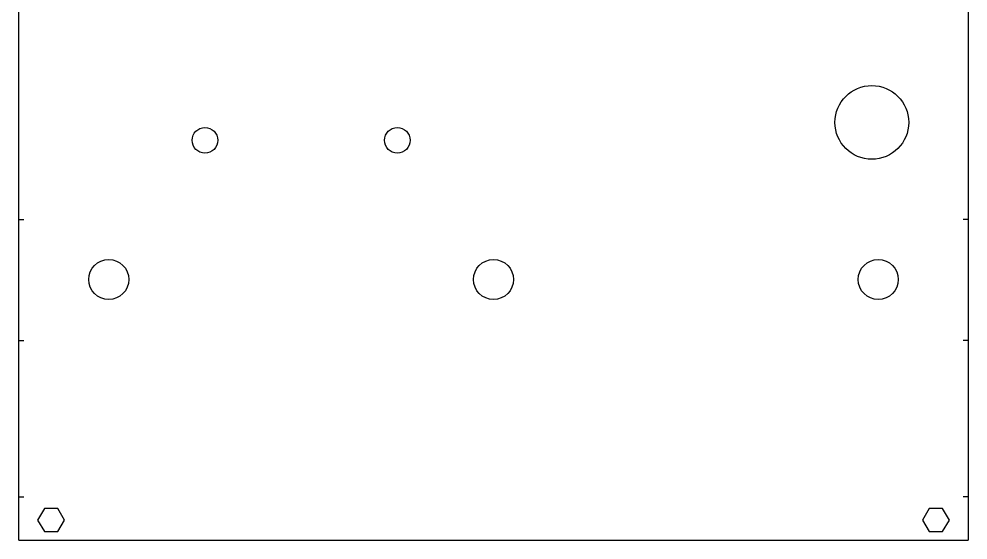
# Model space of a CAD drawing. Header units: millimetres. Extents: x -148 to 148, y -171 to 154.
# Drawn here: x -148 to 148, y -171.2 to -8.6 of the extents above; entities that cross this region are included whole.
import ezdxf

# ---------------------------------------------------------------- set-up
doc = ezdxf.new("R2010")
doc.units = ezdxf.units.MM

msp = doc.modelspace()

# ---------------------------------------------------------------- linework, layer by layer
at = {"color": 7, "linetype": 'Continuous', "lineweight": 25}
for p, q in [((-148, -171.24), (-148, 154.08)), ((148, 154.08), (148, -171.24)), ((-140.09, -161.36), (-142.19, -164.99)), ((-135.91, -161.36), (-140.09, -161.36)), ((-133.81, -164.99), (-135.91, -161.36)), ((135.91, -161.36), (133.81, -164.99)), ((140.09, -161.36), (135.91, -161.36)), ((142.19, -164.99), (140.09, -161.36)), ((-142.19, -164.99), (-140.09, -168.61)), ((-135.91, -168.61), (-133.81, -164.99)), ((133.81, -164.99), (135.91, -168.61)), ((140.09, -168.61), (142.19, -164.99)), ((-140.09, -168.61), (-135.91, -168.61)), ((135.91, -168.61), (140.09, -168.61)), ((-148, -171.24), (148, -171.24))]:
    msp.add_line(p, q, dxfattribs=at)
for p, q in [((-148, -71.21), (-146.5, -71.21)), ((148, -71.21), (146.5, -71.21)), ((-148, -108.96), (-146.5, -108.96)), ((148, -108.96), (146.5, -108.96)), ((-148, -157.72), (-146.5, -157.72)), ((148, -157.72), (146.5, -157.72))]:
    msp.add_line(p, q)
for centre, radius in [((118, -40.87), 11.5), ((-90, -46.46), 4), ((-30, -46.46), 4), ((-120, -89.91), 6.25), ((0, -89.91), 6.25), ((120, -89.91), 6.25)]:
    msp.add_circle(centre, radius, dxfattribs=at)

doc.saveas('drawing.dxf')
